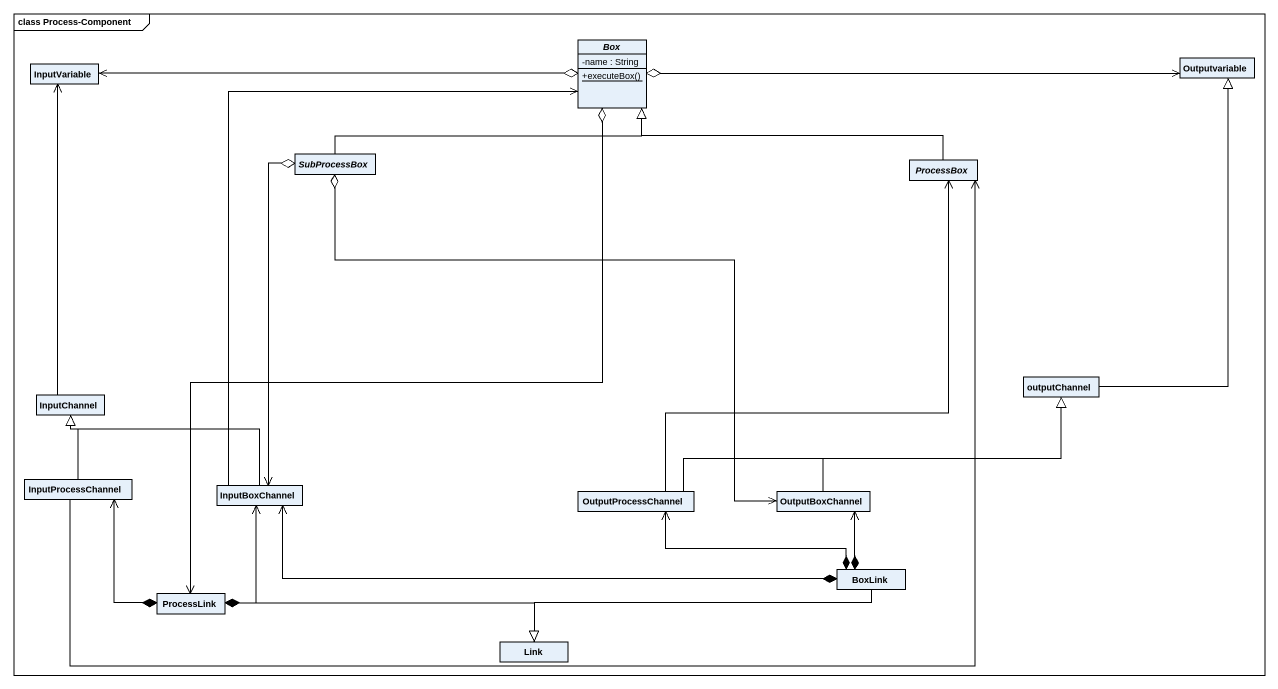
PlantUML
@startuml
mainframe class Process-Component
hide circle
hide empty members
skinparam classAttributeIconSize 0
class InputVariable
abstract class "Box" as Box_ {
  -name : String
  {static} +executeBox()
}
class Outputvariable
abstract class SubProcessBox
abstract class ProcessBox
class outputChannel
class InputChannel
class InputProcessChannel
class InputBoxChannel
class OutputProcessChannel
class OutputBoxChannel
class BoxLink
class ProcessLink
class Link
Box_ o-left-> InputVariable
Box_ o-right-> Outputvariable
Box_ o--> ProcessLink
SubProcessBox -right-|> Box_
SubProcessBox o--> InputBoxChannel
SubProcessBox o--> OutputBoxChannel
ProcessBox -left-|> Box_
outputChannel -up-|> Outputvariable
InputChannel -up-> InputVariable
InputProcessChannel -right-> ProcessBox
InputProcessChannel -up-|> InputChannel
InputBoxChannel -up-> Box_
InputBoxChannel -left-|> InputChannel
OutputProcessChannel -up-> ProcessBox
OutputProcessChannel -right-|> outputChannel
OutputBoxChannel -right-|> outputChannel
BoxLink *-left-> InputBoxChannel
BoxLink *-left-> OutputProcessChannel
BoxLink *-up-> OutputBoxChannel
BoxLink -left-|> Link
ProcessLink *-up-> InputProcessChannel
ProcessLink *-up-> InputBoxChannel
ProcessLink -right-|> Link
@enduml
